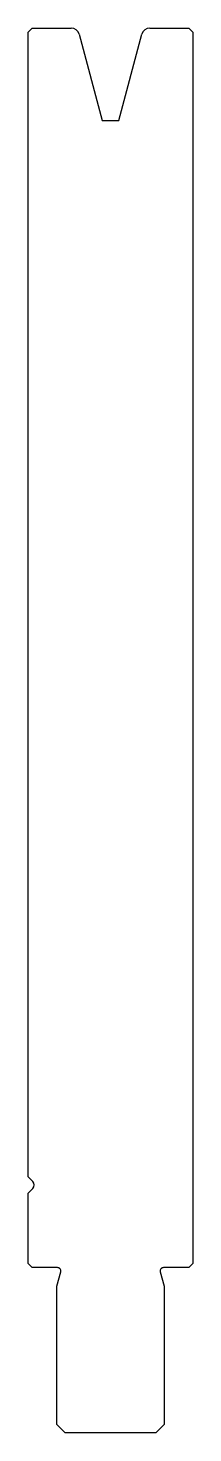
# Model space of a CAD drawing. Header units: metres. Extents: x -11 to 9, y -96 to 74.
import ezdxf

# ---------------------------------------------------------------- set-up
doc = ezdxf.new("R2010")
doc.units = ezdxf.units.M

msp = doc.modelspace()

# ---------------------------------------------------------------- linework, layer by layer
for p, q in [((-10.047151, 73.82139), (-10.547151, 73.32139)), ((-10.547151, -65.17861), (-10.547151, 73.32139)), ((-10.047151, 73.82139), (-5.314478, 73.82139)), ((4.220176, 73.82139), (8.952849, 73.82139)), ((9.452849, 73.32139), (8.952849, 73.82139)), ((9.452849, 73.32139), (9.452849, -75.67861)), ((-4.348552, 73.080209), (-1.547151, 62.625237)), ((0.452849, 62.625237), (3.25425, 73.080209)), ((-1.547151, 62.625237), (0.452849, 62.625237)), ((-9.971415, -65.754346), (-10.547151, -65.17861)), ((-10.547151, -67.17861), (-9.971415, -66.602874)), ((-10.547151, -75.67861), (-10.547151, -67.17861)), ((-10.547151, -75.67861), (-10.047151, -76.17861)), ((-6.967151, -76.17861), (-10.047151, -76.17861)), ((8.952849, -76.17861), (5.872849, -76.17861)), ((8.952849, -76.17861), (9.452849, -75.67861)), ((-7.047151, -78.422656), (-6.580781, -76.682138)), ((5.486479, -76.682138), (5.952849, -78.422656)), ((-7.047151, -95.17861), (-7.047151, -78.422656)), ((5.952849, -78.422656), (5.952849, -95.17861)), ((-7.047151, -95.17861), (-6.047151, -96.17861)), ((4.952849, -96.17861), (5.952849, -95.17861)), ((4.952849, -96.17861), (-6.047151, -96.17861))]:
    msp.add_line(p, q)
for centre, radius, start, end in [((-5.314478, 72.82139), 1, 15, 90), ((4.220176, 72.82139), 1, 90, 165), ((-10.395679, -66.17861), 0.6, 315, 45), ((-6.967151, -76.57861), 0.4, 345, 90), ((5.872849, -76.57861), 0.4, 90, 195)]:
    msp.add_arc(centre, radius, start, end)

doc.saveas('drawing.dxf')
